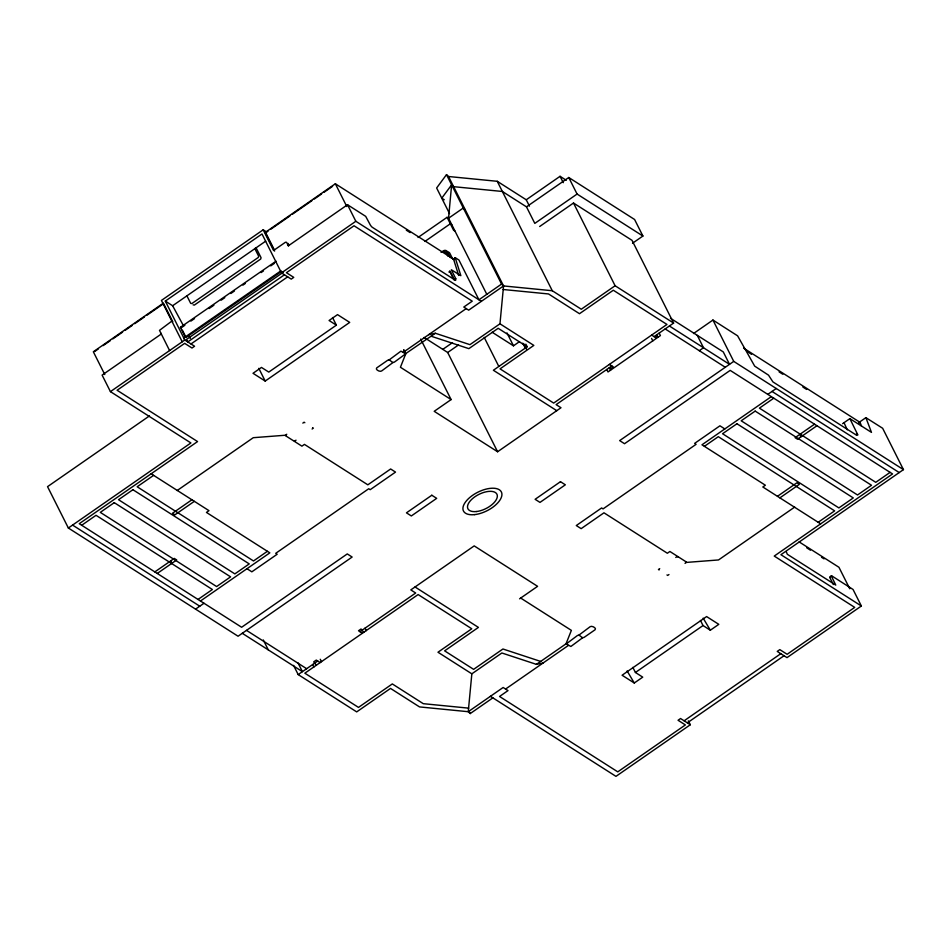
<?xml version="1.0" encoding="UTF-8"?>
<svg xmlns="http://www.w3.org/2000/svg" width="951" height="951" viewBox="0 0 951 951"><rect width="100%" height="100%" fill="white"/><g stroke="black" fill="none" stroke-linecap="round" stroke-linejoin="round"><path stroke-width="1.43" d="M903.45 469.628L733.744 361.404L619.66 440.61L624.534 443.713L730.178 370.379L892.561 473.943L774.245 556.073L854.711 607.38L787.131 654.288L779.82 649.628L777.24 651.411L787 657.628L861.368 606.001L780.914 554.695L903.45 469.628L882.647 428.271L865.885 417.655L871.473 432.384L849.873 418.642L857.861 434.94L856.387 434.001L856.732 435.344L772.913 381.898L768.539 375.17L754.678 366.123L737.596 335.822L712.941 320.047L693.529 333.528M654.086 336.63L673.617 323.067L615.107 285.752L581.287 309.23L552.281 290.733L503.555 285.942L501.557 284.076L478.935 299.779L458.917 259.992L455.244 257.769L460.843 275.659L451.356 269.775L455.755 278.714L455.624 280.426L372.495 227.42A2.912 0.713 55.2 0 1 369.701 223.83L365.695 216.352L347.519 204.738L289.199 245.227C287 246.392 287.63 241.126 285.419 242.267L273.591 250.482L263.189 229.797L161.432 300.433L182.235 341.801M632.534 243.23L642.912 236.038L577.079 194.052L534.807 223.39L526.485 206.854L502.366 191.472L453.627 186.681L451.63 184.815L448.539 218.243L486.805 294.323M428.711 334.645L435.368 333.266L469.937 344.654L499.964 323.804L503.555 285.942L448.515 176.506L446.506 174.639L436.64 187.989L449.538 213.618M492.868 697.856L470.246 713.559L468.249 711.705L471.839 673.831L501.866 652.992L536.435 664.369L543.092 662.99M611.838 365.957L556.121 404.627L560.995 407.741L497.599 451.749L434.203 411.319L451.107 399.586L400.43 367.264L405.768 353.736L394.32 362.165C391.967 363.864 390.088 358.551 387.723 360.239L376.739 367.871C374.849 369.511 379.913 372.245 381.613 370.985L393.06 362.474M536.435 664.369L566.011 643.839L571.373 630.37L520.696 598.06M451.63 184.815L441.763 198.165L444.26 199.758M149.462 415.908L47.55 486.65L68.353 528.019L238.059 636.231L352.143 557.036L347.27 553.922L241.625 627.256L79.242 523.704L197.558 441.573L117.092 390.255L184.672 343.347L191.983 348.018L194.563 346.235L184.803 340.006L165.319 301.087L262 233.97L281.484 272.901L291.244 279.118L293.752 277.371L286.429 272.711L354.034 225.779L472.255 301.17L463.791 307.042L468.665 310.157L503.555 285.942M274.589 251.112L265.198 232.46L335.346 183.769L454.257 259.599M94.636 351.525L98.274 348.993M103.136 345.617L110.435 340.553M112.86 338.865L122.584 332.113M125.021 330.425L132.308 325.361M134.745 323.673L144.469 316.933M146.894 315.245L162.692 304.272M268.123 231.081L265.198 232.46M270.548 229.393L289.996 215.889M292.433 214.213L311.869 200.709M314.305 199.021L321.593 193.956M324.029 192.268L332.541 186.36M165.319 301.087L172.63 305.746L265.698 241.15M160.85 333.207L160.422 334.621L102.114 375.098L110.435 391.634L184.803 340.006L183.555 337.534M281.484 272.901L355.84 221.286L481.372 301.336M283.208 272.307L186.539 339.424L187.775 341.908L284.456 274.791M190.996 343.965L287.678 276.848M418.036 237.477L447.077 217.315L448.539 218.243L463.292 208.007L465.289 209.862M424.919 241.423L450.334 223.782L451.796 224.721M336.381 325.159L268.776 372.091L261.466 367.431L253.014 373.291L265.198 381.066L349.706 322.401L337.522 314.626L329.07 320.499L336.381 325.159L332.541 317.527M441.062 252.407L443.475 250.743A3.78 3.174 -57.5 0 1 447.255 251.468L450.37 257.662M448.515 176.506L497.242 181.296L526.248 199.781L560.056 176.315L566.285 180.286M526.485 206.854L568.757 177.504L634.59 219.491L642.912 236.038M68.353 528.019L190.889 442.952L110.435 391.634M81.703 525.273L96.039 515.311L212.37 589.501L198.034 599.451M153.61 475.357L137.158 486.769L253.489 560.959L267.409 551.295M448.943 272.057L449.882 270.94L453.877 278.881M455.755 278.714L454.055 279.891L449.811 271.451M539.681 226.504L573.501 203.027L632.023 240.341L673.617 323.067M177.124 490.561L253.275 437.698L284.836 435.273L301.907 446.15L304.439 444.39L367.835 484.82L390.647 468.986L395.521 472.1L370.201 489.682L368.738 488.743L275.707 553.327L277.169 554.255L251.849 571.824L246.975 568.722M403.355 352.25L466.228 308.6M191.912 499.774L172.476 513.267L174.913 514.824L194.349 501.332M286.774 434.25L285.502 435.13L286.251 435.606M302.834 423.112L304.094 422.22L304.831 422.696M403.878 350.099L405.661 353.641L435.368 333.266M296.023 440.182L294.774 441.038L294.049 440.586M312.094 429.02L313.366 428.14L312.653 427.677M442.797 349.374L452.462 342.669M424.122 337.462L447.683 352.488L458.548 344.94M154.823 571.908L174.271 558.415L176.708 559.961L157.26 573.453M492.166 332.244L513.469 345.819L519.508 341.623M525.855 344.167L527.175 346.782L493.379 370.248L556.775 410.677M200.459 601.008L269.834 552.852L206.438 512.423L208.982 510.663L151.15 473.788M195.549 609.127L204.001 603.267M657.236 336.381L655.548 337.557L651.649 335.073M699.294 350.693L703.514 347.757L697.273 335.346M293.562 665.391L298.186 674.58L317.717 661.016M359.965 631.69L415.682 593.008L410.808 589.905L474.192 545.898L537.588 586.327L519.591 598.821M767.802 394.38L776.242 388.507M771.332 396.638L701.969 444.795L765.365 485.224L762.821 486.983L820.654 523.858M704.394 446.34L718.302 436.687L834.633 510.865L818.193 522.289M773.769 398.184L759.433 408.145L875.764 482.323L890.1 472.374M814.532 424.182L795.095 437.674L797.532 439.231L816.968 425.739M842.598 423.682L849.873 418.642M858.646 422.684L865.885 417.655M859.217 422.933L860.061 422.351L861.57 426.25M659.709 568.627L658.437 569.506L659.15 569.958M675.781 557.464L677.029 556.597L677.754 557.06M777.454 496.303L796.89 482.811L799.327 484.368L779.891 497.86M668.969 574.535L667.697 575.414L666.972 574.951M685.029 563.384L686.301 562.505L685.552 562.041M505.575 689.047L568.448 645.396M794.679 507.085L718.528 559.949L686.967 562.374L669.896 551.485L667.364 553.244L603.968 512.815L581.156 528.649L576.282 525.546L601.603 507.965L603.065 508.892L696.096 444.319L694.634 443.38L719.943 425.81L724.828 428.925M635.423 672.476L703.027 625.544L710.338 630.216L718.79 624.343L706.605 616.569L622.085 675.234L634.281 683.008L642.733 677.148L635.423 672.476L632.855 667.388M831.554 575.747L829.771 577.447L831.495 575.712L853.047 589.465L861.368 606.001M684.126 720.799L780.807 653.682M687.347 722.843L784.028 655.738M688.358 720.87L690.319 724.745L615.963 776.361L490.431 696.298M281.651 271.368L186.063 337.462L185.279 336.963L180.44 327.287L276.028 261.204M184.851 325.278L181.213 327.786L180.44 327.287M190.901 321.093L194.527 318.585M209.042 308.552L213.892 305.2M221.143 300.183L224.781 297.675M230.831 293.49L234.457 290.982M242.921 285.122L245.346 283.446M261.073 272.58L263.498 270.904M270.75 265.888L274.387 263.368M185.279 336.963L280.866 270.869M255.32 248.259L256.413 248.461L261.049 257.673L260.729 259.005L194.361 305.081L193.089 304.843M443.962 252.039L444.093 251.979A2.223 1.854 -57.5 0 1 445.983 252.348L447.921 256.116M445.175 252.823L445.318 252.764A2.223 1.854 -57.5 0 1 447.208 253.121L447.291 253.228M503.115 289.496L548.525 293.954L579.492 313.711L613.312 290.233L666.96 324.446L553.684 403.081L500.036 368.869L533.832 345.403L499.964 323.804M468.688 708.15L423.278 703.681L392.311 683.935L358.491 707.401L304.843 673.201L418.119 594.565L471.767 628.777L437.971 652.231L471.839 673.831M578.85 635.185L590.191 626.661C591.855 625.401 596.978 628.183 595.064 629.776L584.08 637.396C581.703 639.096 579.86 633.782 577.483 635.482L566.142 644.005M431.124 336.214L468.855 348.648L498.169 328.297L527.175 346.782M540.679 661.42L502.936 648.998L473.634 669.349L444.628 650.853L478.424 627.398L415.028 586.969M844.084 422.838L847.246 429.781M743.611 348.125L860.084 422.399M747.783 351.906L751.54 354.307M779.083 371.877L782.839 374.266M802.882 387.045L806.638 389.446M670.467 318.252L723.283 351.929L729.524 364.34L669.397 326.003M772.022 391.443L899.23 472.564M665.165 328.927L725.292 367.276M455.053 231.188L453.591 230.261L447.077 217.315M406.339 230.201L410.107 232.591M609.389 364.399L613.3 366.884L610.756 368.655L609.294 367.716L610.542 370.201M799.125 541.892L838.948 567.283L849.754 588.764M806.733 547.824L810.442 550.189M821.569 557.286L824.053 558.867M288.165 243.444L288.926 245.62M263.189 229.797L266.851 232.127M403.806 349.861L405.792 353.808L400.918 351.169L389.09 359.954M566.011 643.839L570.885 646.466L582.713 637.693M690.319 724.745L680.559 718.528L678.051 720.264L685.374 724.935L617.77 771.855L499.548 696.477L508.012 690.592L503.138 687.49L468.249 711.705L419.522 706.914L390.516 688.417L356.696 711.895L298.186 674.58M362.402 633.235L358.503 630.751L361.047 628.991L363.757 632.403M320.154 662.574L316.255 660.089L313.711 661.848L316.421 665.26M246.511 630.37L306.638 668.708M72.573 525.083L199.781 606.203M242.279 633.307L302.406 671.644L298.043 662.954M703.169 618.15L710.338 630.216M627.113 670.942L634.281 683.008M172.63 305.746L183.246 325.337M188.904 335.786L190.319 338.39M712.941 320.047L733.744 361.404M831.483 576.27L835.763 585.103L787.309 554.278L786.215 551.616M829.771 577.447L833.338 584.544M659.162 333.1L660.41 335.584L608.01 371.96L606.762 369.475M656.618 334.859L657.866 337.343M651.554 338.39L652.802 340.862M568.757 177.504L577.079 194.052M560.056 176.315L563.254 182.675M573.501 203.027L615.107 285.752M526.248 199.781L529.445 206.141M497.242 181.296L552.281 290.733M700.471 620.456L703.027 625.544M446.506 174.639L501.557 284.076M523.918 343.893L526.557 349.16M522.824 343.18L525.487 348.47M506.978 332.909L513.469 345.819M452.807 259.219L449.692 253.014A3.78 3.174 -57.5 0 0 447.315 251.908M484.202 337.391L498.716 366.242M447.683 352.488L497.599 451.749M420.687 339.091L451.107 399.586M347.519 204.738L355.84 221.286M335.346 183.769L346.806 206.557M403.521 350.99L405.304 354.533M266.316 234.005L274.447 250.172M254.868 248.675L258.66 256.223L258.292 257.448L191.912 303.524L190.711 303.393L186.907 295.844M468.926 710.92L470.246 713.559M258.803 368.346L265.198 381.066M365.041 628.171L366.29 630.644M169.587 350.574L159.495 330.366L171.834 321.117L172.785 321.723L163.429 303.119L93.329 351.775L104.776 374.528M320.249 659.257L321.497 661.741M312.641 664.535L313.889 667.02M263.296 639.952L268.289 649.878M182.426 330.211L186.063 337.462M453.544 259.136L458.691 275.433M800.195 434.143L800.694 437.044M171.109 560.603L171.608 563.503M455.41 257.757L453.294 259.231L455.41 257.757M114.263 502.663L100.295 512.363L216.626 586.553L230.594 576.853L114.263 502.663M132.914 489.717L118.53 499.703L234.861 573.893L249.245 563.907L132.914 489.717M431.813 495.245L406.457 512.839L411.331 515.953L436.687 498.348L431.813 495.245M560.472 481.693L535.116 499.299L539.99 502.401L565.346 484.808L560.472 481.693M736.942 423.754L722.558 433.739L838.889 507.917L853.273 497.932L736.942 423.754M755.177 411.094L741.198 420.794L857.529 494.984L871.508 485.272L755.177 411.094M288.046 245.215L288.355 245.81L288.046 245.215M474.62 514.622A21.219 10.354 -26.7 0 0 501.807 493.212A21.219 10.354 -26.7 0 0 470.816 496.636A21.219 10.354 -26.7 0 0 474.62 514.622M476.451 511.531A16.226 7.917 -26.7 0 0 497.254 495.162A16.226 7.917 -26.7 0 0 473.539 497.777A16.226 7.917 -26.7 0 0 476.451 511.531"/></g></svg>
